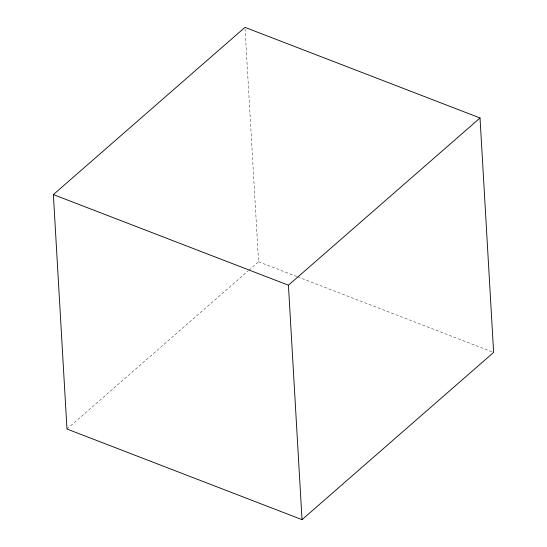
<?xml version="1.0" encoding="UTF-8"?>
<svg xmlns="http://www.w3.org/2000/svg" width="547" height="547" viewBox="0 0 547 547"><rect width="100%" height="100%" fill="white"/><g stroke="black" fill="none" stroke-linecap="round" stroke-linejoin="round"><path stroke-width="0.41" stroke-dasharray="2.73 2.05" d="M66.973 429.026L248.283 270.772M248.933 270.211L258.574 261.794L245.077 29.053M258.574 261.794L296.816 276.536M297.616 276.844L492.033 351.803"/><path stroke-width="0.82" d="M53.374 194.582L244.974 27.35L480.027 117.974L493.626 352.418L302.026 519.65L66.973 429.026L53.374 194.582L288.426 285.206L480.027 117.974M288.426 285.206L302.026 519.65"/></g></svg>
